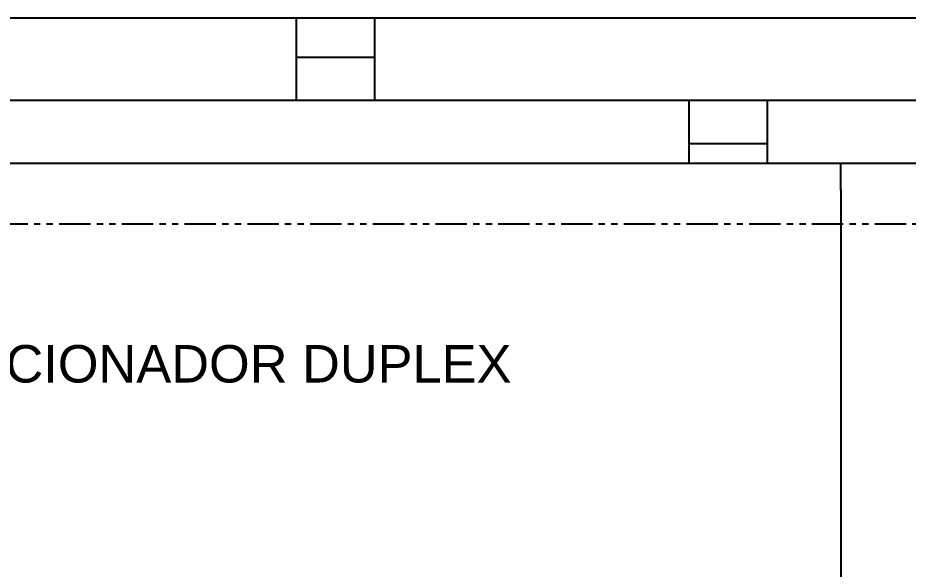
# Paper-space layout 'Plano Corte 2' of a CAD drawing. Header units: millimetres. Extents: x 0 to 420, y 0 to 297.
# Drawn here: x 109.9 to 180.8, y 185.9 to 229.8 of the extents above; entities that cross this region are included whole.
import ezdxf

# ---------------------------------------------------------------- set-up
doc = ezdxf.new("R2010")
doc.units = ezdxf.units.MM
doc.linetypes.add('PHANTOM', pattern=[2.5, 1.25, -0.25, 0.25, -0.25, 0.25, -0.25])
doc.layers.add('EQUIPO', color=4, linetype='Continuous', lineweight=20)
doc.layers.add('MUROS', color=250, linetype='Continuous', lineweight=0)
doc.styles.get("Standard").update_dxf_attribs({"font": 'arial.ttf'})

psp = doc.layouts.new('Plano Corte 2')

# ---------------------------------------------------------------- hatches: boundary and pattern name
at = {"layer": 'MUROS', "linetype": 'ByBlock', "lineweight": -2, "ltscale": 2}
h = psp.add_hatch(dxfattribs=at)
h.set_pattern_fill('BRSTONE', color=256, scale=2.464051)
h.set_pattern_definition([(0, (-481.29, 58), (0, 20.6537), []), (90, (-424.963, 58), (-31.2934, 20.6537), [20.6537, -20.6537]), (90, (-431.22, 58), (-31.2934, 20.6537), [20.6537, -20.6537]), (0, (-424.963, 61.441), (31.29345, 20.6537), [-56.3282, 6.2587]), (0, (-424.963, 64.884), (31.29345, 20.6537), [-56.3282, 6.2587]), (0, (-424.963, 68.326), (31.29345, 20.6537), [-56.3282, 6.2587]), (0, (-424.963, 71.768), (31.29345, 20.6537), [-56.3282, 6.2587]), (0, (-424.963, 75.21), (31.29345, 20.6537), [-56.3282, 6.2587])])
h.paths.add_polyline_path([(355.441, 218.249), (355.441, 229.828), (67.985, 229.828), (67.988, 218.249)])

# ---------------------------------------------------------------- linework, layer by layer
at = {"layer": 'EQUIPO', "linetype": 'PHANTOM', "lineweight": -2, "ltscale": 2}
psp.add_line((78.17, 213.407), (261.965, 213.407), dxfattribs=at)
at = {"layer": 'MUROS', "linetype": 'ByBlock', "lineweight": -2, "ltscale": 2}
for p, q in [((67.985, 229.828), (355.441, 229.828)), ((67.988, 218.249), (355.441, 218.249)), ((175.467, 216.113), (175.467, 218.249)), ((175.467, 216.113), (175.467, 131.965))]:
    psp.add_line(p, q, dxfattribs=at)

# ---------------------------------------------------------------- texts
at = {"layer": 'MUROS', "linetype": 'ByBlock', "lineweight": -2, "ltscale": 2, "insert": (100.319, 203.734), "char_height": 2.98585, "attachment_point": 1}
psp.add_mtext_dynamic_manual_height_columns('SECCIONADOR DUPLEX', width=67.55346, gutter_width=14.929, heights=[0], dxfattribs=at)

doc.saveas('drawing.dxf')
